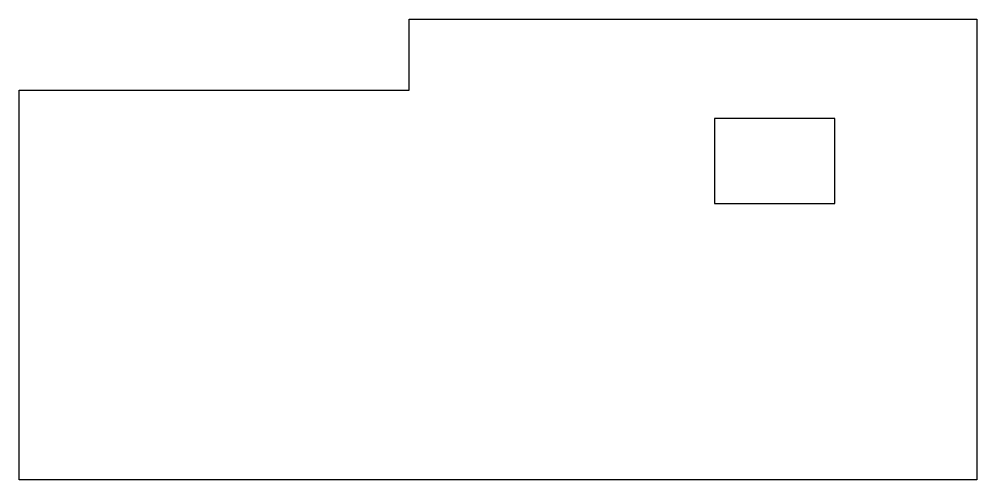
# Model space of a CAD drawing. Header units: millimetres. Extents: x -20 to 115, y -65 to 0.
import ezdxf

# ---------------------------------------------------------------- set-up
doc = ezdxf.new("R2010")
doc.units = ezdxf.units.MM
doc.layers.get('0').update_dxf_attribs({"linetype": 'CONTINUOUS'})

msp = doc.modelspace()

# ---------------------------------------------------------------- linework, layer by layer
for points in [[(115, -65), (-20, -65), (-20, -10), (35, -10), (35, 0), (115, 0)], [(95, -26), (95, -14), (78, -14), (78, -26)]]:
    msp.add_lwpolyline(points, close=True)

doc.saveas('drawing.dxf')
